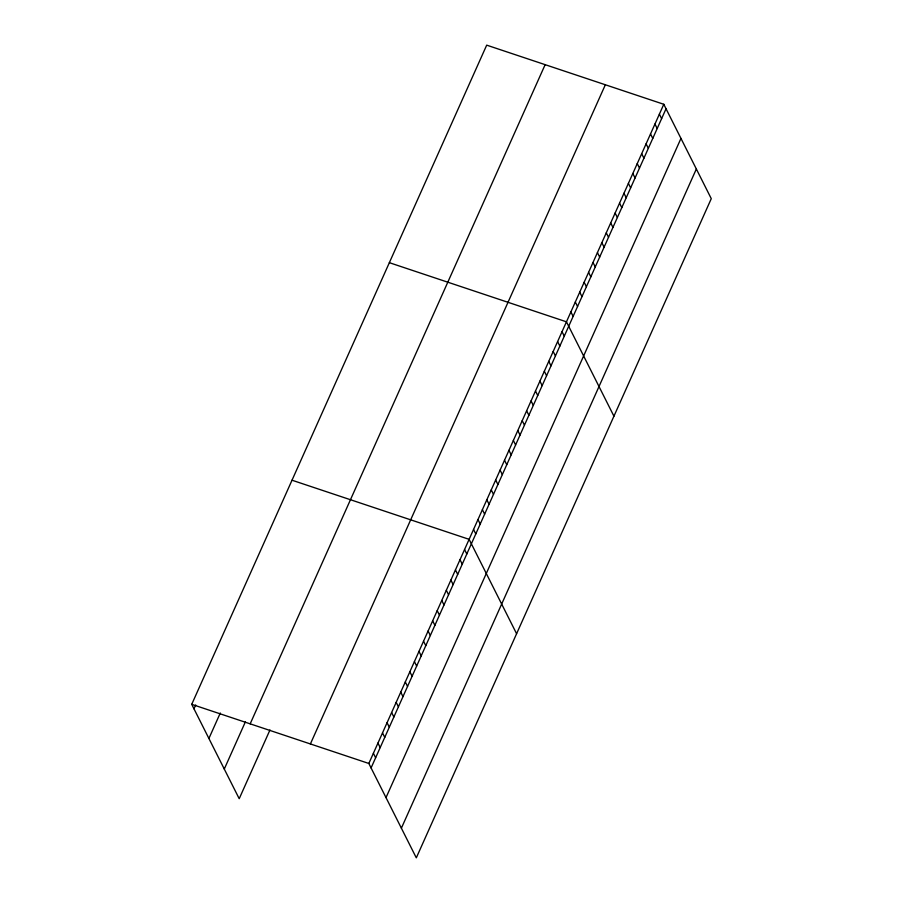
<?xml version="1.0" encoding="UTF-8"?>
<svg xmlns="http://www.w3.org/2000/svg" width="903" height="903" viewBox="0 0 903 903"><rect width="100%" height="100%" fill="white"/><g stroke="black" fill="none" stroke-linecap="round" stroke-linejoin="round"><path stroke-width="1.35" d="M191.729 704.329L486.694 45.15L663.795 104.285L711.271 198.671L416.306 857.85L368.83 763.464L191.729 704.329L239.205 798.715L269.974 729.951M193.976 708.799L195.691 704.983M208.898 738.473L220.298 713.009M224.283 769.04L245.356 721.926M250.176 723.845L545.141 64.666M310.395 743.948L605.349 84.769M368.83 763.464L663.795 104.285M371.077 767.934L666.042 108.755M386.01 797.609L680.964 138.419M401.383 828.175L696.348 168.996M389.362 262.683L566.463 321.818L613.927 416.193M292.019 480.215L469.12 539.339L516.595 633.725M659.371 114.173L661.617 118.643M654.946 124.061L657.192 128.531M650.521 133.949L652.767 138.419M646.096 143.837L648.343 148.306M641.672 153.724L643.918 158.194M637.247 163.612L639.493 168.082M632.822 173.5L635.069 177.97M628.398 183.388L630.644 187.858M623.973 193.276L626.219 197.746M619.548 203.164L621.795 207.634M615.124 213.052L617.381 217.521M610.699 222.939L612.956 227.409M606.274 232.827L608.532 237.297M601.861 242.715L604.107 247.174M597.436 252.603L599.682 257.062M593.011 262.491L595.258 266.949M588.587 272.379L590.833 276.837M584.162 282.267L586.408 286.725M579.737 292.154L581.983 296.613M575.313 302.042L577.559 306.501M570.888 311.93L573.134 316.389M562.038 331.706L564.285 336.164M557.614 341.594L559.86 346.052M553.189 351.481L555.435 355.94M548.764 361.369L551.011 365.828M544.34 371.257L546.586 375.716M539.915 381.145L542.161 385.604M535.49 391.033L537.736 395.491M531.066 400.921L533.312 405.379M526.641 410.809L528.887 415.267M522.216 420.696L524.462 425.155M517.791 430.573L520.038 435.043M513.367 440.461L515.613 444.931M508.942 450.349L511.188 454.819M504.517 460.237L506.764 464.706M500.093 470.124L502.339 474.594M495.668 480.012L497.914 484.482M491.243 489.9L493.489 494.37M486.819 499.788L489.065 504.258M482.394 509.676L484.64 514.146M477.969 519.564L480.215 524.033M473.544 529.451L475.791 533.921M464.56 549.532L466.806 554.002M460.011 559.713L462.257 564.183M455.451 569.906L457.697 574.376M450.89 580.098L453.137 584.557M446.33 590.28L448.577 594.75M441.77 600.472L444.016 604.931M437.21 610.654L439.456 615.124M432.65 620.846L434.896 625.305M428.101 631.028L430.347 635.498M423.541 641.22L425.787 645.679M418.981 651.402L421.227 655.871M414.421 661.594L416.667 666.064M409.86 671.776L412.107 676.245M405.3 681.968L407.546 686.438M400.74 692.149L402.986 696.619M396.191 702.342L398.437 706.812M391.631 712.523L393.877 716.993M387.071 722.716L389.317 727.186M382.511 732.909L384.757 737.367M377.951 743.09L380.197 747.56M373.39 753.283L375.637 757.741"/></g></svg>
